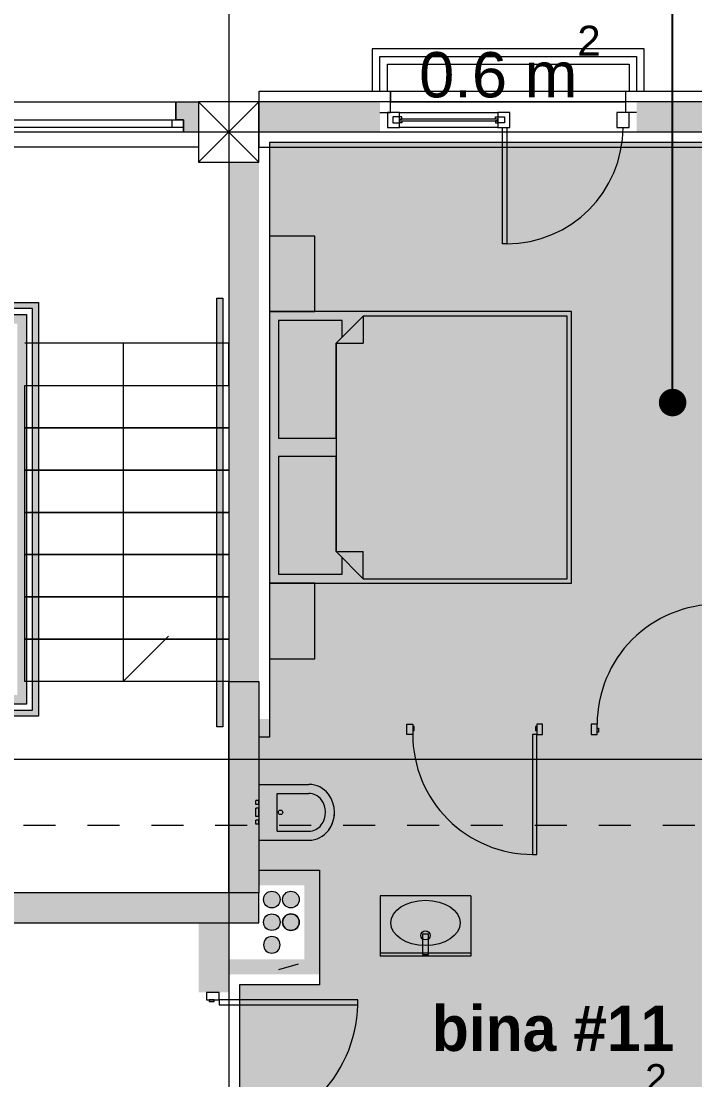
# Model space of a CAD drawing. Header units: millimetres. Extents: x 475159934 to 476245151, y 4620917055 to 4621447368.
# Drawn here: x 475288642 to 475293103, y 4621152927 to 4621159940 of the extents above; entities that cross this region are included whole.
import ezdxf

# ---------------------------------------------------------------- set-up
doc = ezdxf.new("R2010")
doc.units = ezdxf.units.MM
doc.header["$MEASUREMENT"] = 0
doc.linetypes.add('Dashed', pattern=[423.333333, 211.666667, -211.666667])
for name, color, linetype, lineweight in [('0_Pen_No__7_Pen_No__7_Pen_No__7', 7, 'Continuous', 0), ('2D Drafting - General_Pen_No__1_Pen_No__7', 7, 'Continuous', 0), ('2D Drafting - General_Pen_No__1_Pen_No__7_Pen_No__7', 7, 'Continuous', 0), ('2D Drafting - General_Pen_No__250_Pen_No__7_Pen_No__154', 154, 'Continuous', 0), ('2D Drafting - General_Pen_No__250_Pen_No__7_Pen_No__250', 7, 'Continuous', 0), ('2D Drafting - General_Pen_No__250_Pen_No__7_Pen_No__7', 7, 'Continuous', 0), ('2D Drafting - General_Pen_No__7_Pen_No__250', 7, 'Continuous', 0), ('2D Drafting - General_Pen_No__7_Pen_No__7_Pen_No__7', 7, 'Continuous', 0), ('Annotation - Text_Pen_No__7_Pen_No__142', 142, 'Continuous', 0), ('Doors_Pen_No__7_Pen_No__7_Pen_No__7', 7, 'Continuous', 0), ('G-Anno-Nplt_Pen_No__142', 142, 'Continuous', 0), ('G-Anno-Nplt_Pen_No__151', 151, 'Continuous', 0), ('G-Anno-Nplt_Pen_No__250', 7, 'Continuous', 0), ('G-Anno-Nplt_Pen_No__4', 7, 'Continuous', 0), ('G-Anno-Nplt_Pen_No__7', 7, 'Continuous', 0), ('gegmebi_Pen_No__7_Pen_No__7', 7, 'Continuous', 0), ('kar-panjara_Pen_No__7_Pen_No__7_Pen_No__7', 7, 'Continuous', 0), ('New_2D Drafting - General_Pen_No__1', 1, 'Continuous', 0), ('New_2D Drafting - General_Pen_No__2_Pen_No__250', 7, 'Continuous', 0), ('New_2D Drafting - General_Pen_No__4', 7, 'Continuous', 0), ('New_reg_nak_Pen_No__7', 7, 'Continuous', 0), ('New_shenobebi_Pen_No__1', 1, 'Continuous', 0), ('New_shenobebi_Pen_No__7', 7, 'Continuous', 0), ('New_Structural - Bearing_Pen_No__250', 7, 'Continuous', 0), ('shaxtebi da milebi_Pen_No__1_Pen_No__1_Pen_No__1', 1, 'Continuous', 0), ('shaxtebi da milebi_Pen_No__5_Pen_No__5_Pen_No__5', 5, 'Continuous', 0), ('zoma_Pen_No__142', 142, 'Continuous', 0), ('zoma_Pen_No__5_Pen_No__5', 5, 'Continuous', 0)]:
    doc.layers.add(name, color=color, linetype=linetype, lineweight=lineweight)
doc.layers.add('New_Interior - Furniture', color=7, linetype='Continuous')
doc.layers.add('zoma', color=7, linetype='Continuous')
doc.layers.add('New_Interior - Furniture _Pen_No__252', color=7, linetype='Continuous', lineweight=0, true_color=0x666666)
doc.layers.add('shaxtebi da milebi_Pen_No__1_Pen_No__1_Pen_No__252', color=7, linetype='Continuous', lineweight=0, true_color=0x666666)
doc.styles.add('GENERATED_STYLE_1', font='arial.ttf')
doc.styles.add('GENERATED_STYLE_3', font='arial.ttf')
doc.styles.add('GENERATED_STYLE_7', font='')
doc.styles.get('GENERATED_STYLE_7').set_extended_font_data('AcadMtavr', bold=True)
doc.dimstyles.new('GENERATED_STYLE__27', dxfattribs={"dimtxt": 0.18, "dimasz": 364.8, "dimexe": 0.18, "dimexo": 0.0625, "dimgap": 0, "dimtad": 0, "dimtih": 1, "dimtoh": 1, "dimdec": 4, "dimzin": 0, "dimdsep": 46, "dimcen": 0.09, "dimadec": 0, "dimazin": 0, "dimtfac": 1, "dimtdec": 4, "dimtmove": 0, "dimatfit": 3, "dimldrblk": 'ARROWHEAD_11', "dimfxl": 1, "dimtolj": 1, "dimtzin": 0, "dimarcsym": 0})
doc.dimstyles.new('GENERATED_STYLE__3', dxfattribs={"dimtxt": 200, "dimasz": 64.421331, "dimexe": 0.18, "dimexo": 3, "dimgap": 0, "dimtad": 1, "dimtih": 1, "dimtoh": 1, "dimlfac": 0.001, "dimzin": 0, "dimdsep": 46, "dimtxsty": 'GENERATED_STYLE_3', "dimblk": 'ARROWHEAD_2', "dimblk1": 'ARROWHEAD_2', "dimblk2": 'ARROWHEAD_2', "dimcen": 0.09, "dimclrd": 142, "dimclre": 142, "dimclrt": 142, "dimadec": 0, "dimazin": 0, "dimtfac": 1, "dimtdec": 4, "dimtmove": 0, "dimatfit": 3, "dimfxl": 1, "dimtolj": 1, "dimtzin": 0, "dimarcsym": 0})
doc.dimstyles.new('GENERATED_STYLE__6', dxfattribs={"dimtxt": 200, "dimasz": 64.421331, "dimexe": 0.18, "dimexo": 3, "dimgap": 0, "dimtad": 1, "dimlfac": 0.001, "dimzin": 0, "dimdsep": 46, "dimtxsty": 'GENERATED_STYLE_3', "dimblk": 'ARROWHEAD_2', "dimblk1": 'ARROWHEAD_2', "dimblk2": 'ARROWHEAD_2', "dimcen": 0.09, "dimclrd": 142, "dimclre": 142, "dimclrt": 142, "dimadec": 0, "dimazin": 0, "dimtfac": 1, "dimtdec": 4, "dimtmove": 0, "dimatfit": 3, "dimfxl": 1, "dimtolj": 1, "dimtzin": 0, "dimarcsym": 0})

# ---------------------------------------------------------------- blocks, each defined once
blk = doc.blocks.new('Multi-Basin Counter 26')
at = {"layer": 'New_Interior - Furniture _Pen_No__252', "color": 251, "linetype": 'Continuous', "lineweight": 0, "true_color": 0x666666}
for p, q in [((-300, 0), (300, 0)), ((-300, -400), (-300, 0)), ((300, -400), (300, 0)), ((-300, -20), (300, -20)), ((-300, -400), (300, -400))]:
    blk.add_line(p, q, dxfattribs=at)
at = {"layer": 'New_Interior - Furniture _Pen_No__252', "color": 251, "linetype": 'Continuous', "lineweight": 0, "true_color": 0x666666, "flags": 128}
blk.add_lwpolyline([(-20, -145), (20, -145), (20, -10), (-20, -10)], close=True, dxfattribs=at)
at = {"layer": 'New_Interior - Furniture _Pen_No__252', "color": 251, "linetype": 'Continuous', "lineweight": 0, "true_color": 0x666666}
blk.add_circle((0, -137.1895), 30, dxfattribs=at)
blk.add_ellipse((0, -220), major_axis=(230, 0), ratio=0.652173913, dxfattribs=at)
blk = doc.blocks.new('Bidet 26')
at = {"layer": 'New_Interior - Furniture _Pen_No__252', "color": 251, "linetype": 'Continuous', "lineweight": 0, "true_color": 0x666666}
for p, q in [((185, 0), (-185, 0)), ((-78.5, 20), (-74.5, 20)), ((-78.5, 0), (-78.5, 20)), ((-74.5, 20), (-65, 20)), ((-65, 20), (-55.5, 20)), ((-55.5, 20), (-51.5, 20)), ((-51.5, 0), (-51.5, 20)), ((-27, 20), (-19.1, 20)), ((-27, 0), (-27, 20)), ((-19.1, 20), (0, 20)), ((0, 20), (19.1, 20)), ((0, 0), (19.1, 0)), ((19.1, 20), (27, 20)), ((19.1, 0), (27, 0)), ((27, 0), (27, 20)), ((51.5, 20), (55.5, 20)), ((51.5, 0), (51.5, 20)), ((51.5, 0), (55.5, 0)), ((55.5, 20), (65, 20)), ((55.5, 0), (65, 0)), ((65, 20), (74.5, 20)), ((65, 0), (74.5, 0)), ((74.5, 20), (78.5, 20)), ((74.5, 0), (78.5, 0)), ((78.5, 0), (78.5, 20)), ((185, 0), (185, -330)), ((-185, 0), (-185, -330)), ((-78.5, 0), (-74.5, 0)), ((-74.5, 0), (-65, 0)), ((-65, 0), (-55.5, 0)), ((-55.5, 0), (-51.5, 0)), ((-27, 0), (-19.1, 0)), ((-19.1, 0), (0, 0)), ((-125, -120), (-125, -330)), ((-125, -120), (125, -120)), ((125, -120), (125, -330))]:
    blk.add_line(p, q, dxfattribs=at)
blk.add_circle((0, -142.5), 15, dxfattribs=at)
for centre, radius, start, end in [((-22.5, -330), 162.5, 180, 233.1301), ((-22.5, -330), 162.5, 180, 233.1301), ((-22.5, -330), 102.5, 180, 233.1301), ((22.5, -330), 102.5, 306.8699, 0), ((22.5, -330), 162.5, 306.8699, 0), ((0, -300), 140, 233.1301, 306.8699), ((0, -300), 200, 233.1301, 306.8699), ((0, -300), 200, 233.1301, 270)]:
    blk.add_arc(centre, radius, start, end, dxfattribs=at)
blk = doc.blocks.new('Bed Layout 23_4')
at = {"layer": 'New_Interior - Furniture _Pen_No__252', "color": 251, "linetype": 'Continuous', "lineweight": 0, "true_color": 0x666666}
for p, q in [((-900, 0), (-1400, 0)), ((-1400, 0), (-1400, -300)), ((-900, -300), (-900, 0)), ((900, 0), (-900, 0)), ((-900, 0), (-900, -2000)), ((1400, 0), (900, 0)), ((900, 0), (900, -300)), ((900, -2000), (900, 0)), ((1400, -300), (1400, 0)), ((-1400, -300), (-900, -300)), ((900, -300), (1400, -300)), ((-690, -440), (-870, -620)), ((0, -440), (-690, -440)), ((-690, -440), (-690, -620)), ((690, -440), (0, -440)), ((870, -620), (690, -440)), ((690, -440), (690, -620)), ((-870, -620), (-870, -1970)), ((-870, -620), (-690, -620)), ((870, -620), (690, -620)), ((870, -1970), (870, -620)), ((-900, -2000), (900, -2000)), ((-870, -1970), (0, -1970)), ((0, -1970), (870, -1970))]:
    blk.add_line(p, q, dxfattribs=at)
at = {"layer": 'New_Interior - Furniture _Pen_No__252', "color": 251, "linetype": 'Continuous', "lineweight": 0, "true_color": 0x666666, "flags": 128}
for points in [[(-60, -440), (-60, -60), (-840, -60), (-840, -480), (-730, -480), (-690, -440)], [(690, -440), (730, -480), (840, -480), (840, -60), (60, -60), (60, -440)]]:
    blk.add_lwpolyline(points, close=True, dxfattribs=at)
blk = doc.blocks.new('*D885', base_point=(475826095.8, 4621095193.2))
at = {"layer": 'zoma_Pen_No__142', "color": 142, "linetype": 'Continuous', "lineweight": 0, "transparency": 16777216}
for p, q in [((475283341.2, 4621137897.2), (475283292.3, 4621137812.4)), ((475283316.8, 4621137791.2), (475283316.8, 4621137918.4)), ((475289841.2, 4621137897.2), (475289792.3, 4621137812.4)), ((475289816.8, 4621137791.2), (475289816.8, 4621137918.4)), ((475283316.8, 4621137854.8), (475289816.8, 4621137854.8))]:
    blk.add_line(p, q, dxfattribs=at)
at = {"layer": 'zoma_Pen_No__142', "color": 142, "lineweight": 0, "transparency": 16777216, "char_height": 200, "attachment_point": 7, "style": 'GENERATED_STYLE_3'}
for s, insert in [('\\A1;{\\pql;\\fArial|b0|i0|c204|p0;\\W1.000000;6.50}', (475286299.9, 4621137894.8)), ('\\A1;{\\pql;\\fArial|b0|i0|c204|p0;\\W1.000000;0.40}', (475289258.4, 4621137894.8))]:
    blk.add_mtext(s, dxfattribs=dict(at, insert=insert))
blk = doc.blocks.new('ARROWHEAD_2')
at = {"color": 0, "linetype": 'Continuous', "lineweight": 0}
for p, q in [((0, 0), (-1, 0)), ((-0.38, -0.66), (0.38, 0.66))]:
    blk.add_line(p, q, dxfattribs=at)
blk = doc.blocks.new('*D886', base_point=(475826095.8, 4621095193.2))
at = {"layer": 'zoma_Pen_No__142', "color": 142, "linetype": 'Continuous', "lineweight": 0, "transparency": 16777216}
for p, q in [((475289841.2, 4621137897.2), (475289792.3, 4621137812.4)), ((475289816.8, 4621137791.2), (475289816.8, 4621137918.4)), ((475290241.2, 4621137897.2), (475290192.3, 4621137812.4)), ((475290216.8, 4621137791.2), (475290216.8, 4621137918.4)), ((475289816.8, 4621137854.8), (475290216.8, 4621137854.8))]:
    blk.add_line(p, q, dxfattribs=at)
blk = doc.blocks.new('*D887', base_point=(475826095.8, 4621095193.2))
at = {"layer": 'zoma_Pen_No__142', "color": 142, "linetype": 'Continuous', "lineweight": 0, "transparency": 16777216}
for p, q in [((475290241.2, 4621137897.2), (475290192.3, 4621137812.4)), ((475290216.8, 4621137791.2), (475290216.8, 4621137918.4)), ((475296741.2, 4621137897.2), (475296692.3, 4621137812.4)), ((475296716.8, 4621137791.2), (475296716.8, 4621137918.4)), ((475290216.8, 4621137854.8), (475296716.8, 4621137854.8))]:
    blk.add_line(p, q, dxfattribs=at)
at = {"layer": 'zoma_Pen_No__142', "color": 142, "lineweight": 0, "transparency": 16777216, "char_height": 200, "attachment_point": 7, "style": 'GENERATED_STYLE_3'}
for s, insert in [('\\A1;{\\pql;\\fArial|b0|i0|c204|p0;\\W1.000000;6.50}', (475293199.9, 4621137894.8)), ('\\A1;{\\pql;\\fArial|b0|i0|c204|p0;\\W1.000000;0.40}', (475296158.4, 4621137894.8))]:
    blk.add_mtext(s, dxfattribs=dict(at, insert=insert))
blk = doc.blocks.new('*D908', base_point=(475826095.8, 4621095193.2))
at = {"layer": 'zoma_Pen_No__142', "color": 142, "linetype": 'Continuous', "lineweight": 0, "transparency": 16777216}
for p, q in [((475283336.3, 4621161611.3), (475283287.3, 4621161526.6)), ((475283311.8, 4621161505.4), (475283311.8, 4621161632.5)), ((475283311.8, 4621161569), (475289811.8, 4621161569)), ((475289836.3, 4621161611.3), (475289787.3, 4621161526.6)), ((475289811.8, 4621161505.4), (475289811.8, 4621161632.5))]:
    blk.add_line(p, q, dxfattribs=at)
at = {"layer": 'zoma_Pen_No__142', "color": 142, "lineweight": 0, "transparency": 16777216, "char_height": 200, "attachment_point": 7, "style": 'GENERATED_STYLE_3'}
for s, insert in [('\\A1;{\\pql;\\fArial|b0|i0|c204|p0;\\W1.000000;6.50}', (475286294.9, 4621161609)), ('\\A1;{\\pql;\\fArial|b0|i0|c204|p0;\\W1.000000;0.40}', (475289253.5, 4621161609))]:
    blk.add_mtext(s, dxfattribs=dict(at, insert=insert))
blk = doc.blocks.new('*D909', base_point=(475826095.8, 4621095193.2))
at = {"layer": 'zoma_Pen_No__142', "color": 142, "linetype": 'Continuous', "lineweight": 0, "transparency": 16777216}
for p, q in [((475289836.3, 4621161611.3), (475289787.3, 4621161526.6)), ((475289811.8, 4621161505.4), (475289811.8, 4621161632.5)), ((475289811.8, 4621161569), (475290211.8, 4621161569)), ((475290236.3, 4621161611.3), (475290187.3, 4621161526.6)), ((475290211.8, 4621161505.4), (475290211.8, 4621161632.5))]:
    blk.add_line(p, q, dxfattribs=at)
blk = doc.blocks.new('*D910', base_point=(475826095.8, 4621095193.2))
at = {"layer": 'zoma_Pen_No__142', "color": 142, "linetype": 'Continuous', "lineweight": 0, "transparency": 16777216}
for p, q in [((475290236.3, 4621161611.3), (475290187.3, 4621161526.6)), ((475290211.8, 4621161505.4), (475290211.8, 4621161632.5)), ((475290211.8, 4621161569), (475296711.8, 4621161569)), ((475296736.3, 4621161611.3), (475296687.3, 4621161526.6)), ((475296711.8, 4621161505.4), (475296711.8, 4621161632.5))]:
    blk.add_line(p, q, dxfattribs=at)
at = {"layer": 'zoma_Pen_No__142', "color": 142, "lineweight": 0, "transparency": 16777216, "char_height": 200, "attachment_point": 7, "style": 'GENERATED_STYLE_3'}
for s, insert in [('\\A1;{\\pql;\\fArial|b0|i0|c204|p0;\\W1.000000;6.50}', (475293194.9, 4621161609)), ('\\A1;{\\pql;\\fArial|b0|i0|c204|p0;\\W1.000000;0.40}', (475296153.5, 4621161609))]:
    blk.add_mtext(s, dxfattribs=dict(at, insert=insert))
blk = doc.blocks.new('*D968', base_point=(475826095.8, 4621095193.2))
at = {"layer": 'zoma_Pen_No__142', "color": 142, "linetype": 'Continuous', "lineweight": 0, "transparency": 16777216}
for p, q in [((475300055.4, 4621159406.2), (475299928.2, 4621159406.2)), ((475300034.2, 4621159381.7), (475299949.4, 4621159430.6)), ((475299991.8, 4621159406.2), (475299991.8, 4621159447.6)), ((475299991.8, 4621140051.5), (475299991.8, 4621159406.2)), ((475300055.4, 4621140051.5), (475299928.2, 4621140051.5)), ((475299949.4, 4621140076), (475300034.2, 4621140027.1)), ((475299991.8, 4621140010.1), (475299991.8, 4621140051.5))]:
    blk.add_line(p, q, dxfattribs=at)
at = {"layer": 'zoma_Pen_No__142', "color": 142, "lineweight": 0, "transparency": 16777216, "insert": (475299951.8, 4621149385.6), "char_height": 200, "attachment_point": 7, "rotation": 90, "style": 'GENERATED_STYLE_3'}
blk.add_mtext('\\A1;{\\pql;\\fArial|b0|i0|c204|p0;\\W1.000000;19.35}', dxfattribs=at)
blk = doc.blocks.new('*D982', base_point=(475826095.8, 4621095193.2))
at = {"layer": 'zoma_Pen_No__142', "color": 142, "linetype": 'Continuous', "lineweight": 0, "transparency": 16777216}
for p, q in [((475299274.8, 4621159406.2), (475299147.7, 4621159406.2)), ((475299253.6, 4621159381.7), (475299168.8, 4621159430.6)), ((475299211.2, 4621159406.2), (475299211.2, 4621159447.6)), ((475299211.2, 4621159006.2), (475299211.2, 4621159406.2)), ((475299274.8, 4621159006.2), (475299147.7, 4621159006.2)), ((475299168.8, 4621159030.6), (475299253.6, 4621158981.7))]:
    blk.add_line(p, q, dxfattribs=at)
blk = doc.blocks.new('ARROWHEAD_11')
at = {"color": 0, "linetype": 'Continuous', "lineweight": 0}
blk.add_line((0, 0), (-1, 0), dxfattribs=at)
at = {"color": 0, "linetype": 'Continuous', "lineweight": 0, "const_width": 0.25, "flags": 128}
blk.add_lwpolyline([(-0.125, 0, 1), (0.125, 0, 1)], format="xyb", close=True, dxfattribs=at)

msp = doc.modelspace()

# ---------------------------------------------------------------- hatches: boundary and pattern name
at = {"layer": '2D Drafting - General_Pen_No__250_Pen_No__7_Pen_No__154', "linetype": 'Continuous', "lineweight": 0}
for points in [[(475289816.775, 4621159406.167), (475289816.775, 4621159206.004), (475289716.775, 4621159206.004), (475289716.775, 4621159286.051), (475289666.772, 4621159286.051), (475289666.772, 4621159406.167), (475289716.775, 4621159406.167)], [(475290016.775, 4621155566.183), (475290216.775, 4621155566.183), (475290216.775, 4621154166.092), (475290016.775, 4621154166.092)]]:
    msp.add_hatch(color=154, dxfattribs=at).paths.add_polyline_path(points)
at = {"layer": '2D Drafting - General_Pen_No__250_Pen_No__7_Pen_No__7', "linetype": 'Continuous', "lineweight": 0}
for points in [[(475291017.265, 4621159206.003), (475290216.775, 4621159206.003), (475290216.775, 4621159406.003), (475291017.265, 4621159406.003)], [(475293616.304, 4621159205.994), (475292717.266, 4621159205.994), (475292717.266, 4621159405.994), (475293616.304, 4621159405.994)], [(475290216.775, 4621159006.167), (475290216.775, 4621155566.183), (475290016.775, 4621155566.183), (475290016.775, 4621159006.167)], [(475290216.775, 4621155317.028), (475291195.324, 4621155317.028), (475291195.324, 4621155197.028), (475290216.775, 4621155197.028)], [(475292095.324, 4621155317.028), (475292416.864, 4621155317.028), (475292416.864, 4621155197.028), (475292259.946, 4621155197.028), (475292259.946, 4621153626.524), (475290616.775, 4621153626.524), (475290616.775, 4621153746.028), (475292139.946, 4621153746.028), (475292139.946, 4621155197.028), (475292095.324, 4621155197.028)], [(475290216.775, 4621154316.542), (475290616.775, 4621154316.542), (475290616.775, 4621153626.524), (475290016.775, 4621153626.524), (475290016.775, 4621153726.167), (475290516.775, 4621153726.167), (475290516.775, 4621154216.355), (475290216.775, 4621154216.355)], [(475289816.775, 4621153966.092), (475290016.775, 4621153966.092), (475290016.775, 4621153506.167), (475289816.775, 4621153506.167)]]:
    msp.add_hatch(color=7, dxfattribs=at).paths.add_polyline_path(points)
at = {"layer": 'G-Anno-Nplt_Pen_No__151', "linetype": 'Continuous', "lineweight": 0, "true_color": 0x1f2f3f}
msp.add_hatch(color=169, dxfattribs=at).paths.add_polyline_path([(475290086.775, 4621151406.167), (475290016.775, 4621151406.167), (475290016.775, 4621149200.337), (475290086.775, 4621149200.337), (475290086.775, 4621144676.167), (475290286.775, 4621144676.167), (475290286.775, 4621144476.167), (475293546.775, 4621144476.167), (475293546.775, 4621146776.167), (475296846.775, 4621146776.167), (475296846.775, 4621150795.972), (475296446.775, 4621150795.972), (475296446.775, 4621151776.16), (475296646.775, 4621151776.16), (475296646.775, 4621152076.16), (475296846.775, 4621152076.16), (475296846.775, 4621158036.167), (475293349.373, 4621158036.167), (475293349.373, 4621159136.16), (475290286.775, 4621159136.16), (475290286.775, 4621158936.16), (475290286.775, 4621155197.028), (475290216.775, 4621155197.028), (475290216.775, 4621154316.536), (475290616.775, 4621154316.536), (475290616.775, 4621153556.518), (475290086.775, 4621153556.518), (475290086.775, 4621152076.16), (475290286.775, 4621152076.16), (475290286.775, 4621151976.16), (475290806.963, 4621151976.16), (475290806.963, 4621151406.167)])
at = {"layer": 'G-Anno-Nplt_Pen_No__7', "linetype": 'Continuous', "lineweight": 0}
msp.add_hatch(color=7, dxfattribs=at).paths.add_polyline_path([(475287116.775, 4621153966.092), (475290216.775, 4621153966.092), (475290216.775, 4621154166.092), (475287116.775, 4621154166.092)])
at = {"layer": 'New_2D Drafting - General_Pen_No__1', "linetype": 'Continuous', "lineweight": 0}
h = msp.add_hatch(color=1, dxfattribs=at)
h.paths.add_polyline_path([(475288756.775, 4621155336.016), (475288376.775, 4621155336.016), (475288376.775, 4621155466.124), (475288376.775, 4621158076.031), (475288756.775, 4621158076.031)])
h.paths.add_polyline_path([(475288416.775, 4621155376.016), (475288716.775, 4621155376.016), (475288716.775, 4621158036.031), (475288416.775, 4621158036.031)], flags=0)
msp.add_hatch(color=1, dxfattribs=at).paths.add_polyline_path([(475289976.775, 4621155266.124), (475289936.775, 4621155266.124), (475289936.775, 4621158106.124), (475289976.775, 4621158106.124)])
h = msp.add_hatch(color=1, dxfattribs=at)
h.paths.add_polyline_path([(475288676.775, 4621155416.016), (475288456.775, 4621155416.016), (475288456.775, 4621157996.031), (475288676.775, 4621157996.031)])
h.paths.add_polyline_path([(475288616.775, 4621155476.016), (475288616.775, 4621157936.031), (475288516.775, 4621157936.031), (475288516.775, 4621155476.016)], flags=0)
at = {"layer": 'shaxtebi da milebi_Pen_No__1_Pen_No__1_Pen_No__1', "linetype": 'Continuous', "lineweight": 0}
msp.add_hatch(color=1, dxfattribs=at).paths.add_polyline_path([(475290301.775, 4621153876.167, -1), (475290301.775, 4621153766.167, -1)])
at = {"layer": 'shaxtebi da milebi_Pen_No__1_Pen_No__1_Pen_No__252', "linetype": 'Continuous', "lineweight": 0, "true_color": 0x666666}
msp.add_hatch(color=251, dxfattribs=at).paths.add_polyline_path([(475290428.477, 4621154026.167, -1), (475290428.477, 4621153916.167, -1)])
at = {"layer": 'shaxtebi da milebi_Pen_No__5_Pen_No__5_Pen_No__5', "linetype": 'Continuous', "lineweight": 0}
for points in [[(475290301.775, 4621154176.167, -1), (475290301.775, 4621154066.167, -1)], [(475290428.477, 4621154176.167, -1), (475290428.477, 4621154066.167, -1)], [(475290301.775, 4621154026.167, -1), (475290301.775, 4621153916.167, -1)]]:
    msp.add_hatch(color=5, dxfattribs=at).paths.add_polyline_path(points)

# ---------------------------------------------------------------- linework, layer by layer
at = {"layer": '0_Pen_No__7_Pen_No__7_Pen_No__7', "color": 7, "linetype": 'Continuous', "lineweight": 0}
msp.add_line((475290347.041, 4621153656.971), (475290479.217, 4621153695.106), dxfattribs=at)
at = {"layer": '2D Drafting - General_Pen_No__1_Pen_No__7', "color": 7, "linetype": 'Continuous', "lineweight": 0}
for p, q in [((475290216.775, 4621159006.167), (475289816.775, 4621159406.167)), ((475289816.775, 4621159006.167), (475290216.775, 4621159406.167))]:
    msp.add_line(p, q, dxfattribs=at)
at = {"layer": '2D Drafting - General_Pen_No__1_Pen_No__7', "color": 7, "linetype": 'Continuous', "lineweight": 0, "flags": 128}
for points in [[(475289816.775, 4621159106.167), (475283316.775, 4621159106.167), (475283316.775, 4621159406.167), (475289816.775, 4621159406.167)], [(475289816.775, 4621159006.167), (475290216.775, 4621159006.167), (475290216.775, 4621159406.167), (475289816.775, 4621159406.167)], [(475290216.775, 4621159106.167), (475296716.775, 4621159106.167), (475296716.775, 4621159406.167), (475290216.775, 4621159406.167)]]:
    msp.add_lwpolyline(points, close=True, dxfattribs=at)
at = {"layer": '2D Drafting - General_Pen_No__1_Pen_No__7_Pen_No__7', "color": 7, "linetype": 'Continuous', "lineweight": 0}
msp.add_arc((475289978.527, 4621153448.445), 893.239, 268.396194, 358.396194, dxfattribs=at)
at = {"layer": '2D Drafting - General_Pen_No__250_Pen_No__7_Pen_No__250', "color": 7, "linetype": 'Continuous', "lineweight": 0, "flags": 128}
msp.add_lwpolyline([(475290016.775, 4621155566.183), (475290216.775, 4621155566.183), (475290216.775, 4621154166.092), (475290016.775, 4621154166.092)], close=True, dxfattribs=at)
at = {"layer": '2D Drafting - General_Pen_No__250_Pen_No__7_Pen_No__7', "color": 7, "linetype": 'Continuous', "lineweight": 0, "flags": 128}
msp.add_lwpolyline([(475289816.775, 4621159406.167), (475289816.775, 4621159206.004), (475289716.775, 4621159206.004), (475289716.775, 4621159286.051), (475289666.772, 4621159286.051), (475289666.772, 4621159406.167), (475289716.775, 4621159406.167)], close=True, dxfattribs=at)
at = {"layer": '2D Drafting - General_Pen_No__7_Pen_No__250', "color": 7, "linetype": 'Continuous', "lineweight": 0, "flags": 128}
for points in [[(475291017.265, 4621159335.908), (475291087.28, 4621159335.907), (475291087.282, 4621159476.169)], [(475292717.266, 4621159335.959), (475292647.251, 4621159335.959), (475292647.25, 4621159476.221)]]:
    msp.add_lwpolyline(points, dxfattribs=at)
at = {"layer": '2D Drafting - General_Pen_No__7_Pen_No__7_Pen_No__7', "color": 7, "linetype": 'Continuous', "lineweight": 0, "flags": 128}
msp.add_lwpolyline([(475291147.449, 4621159336.01), (475291797.449, 4621159335.982), (475291797.444, 4621159236.043), (475291147.444, 4621159236.071)], close=True, dxfattribs=at)
at = {"layer": '2D Drafting - General_Pen_No__7_Pen_No__7_Pen_No__7', "color": 7, "linetype": 'Continuous', "lineweight": 0}
for centre, radius, start, end in [((475291857.133, 4621159236.03), 770.311, 269.9974687, 359.994289), ((475293250.687, 4621155282.508), 794.311, 89.998516, 180.0001975), ((475292029.148, 4621155214.78), 794.311, 179.9998025, 270.001484)]:
    msp.add_arc(centre, radius, start, end, dxfattribs=at)
at = {"layer": 'Doors_Pen_No__7_Pen_No__7_Pen_No__7', "color": 7, "linetype": 'Continuous', "lineweight": 0, "flags": 128}
for points in [[(475291830.467, 4621159236.031), (475291857.133, 4621159236.03), (475291857.099, 4621158465.719), (475291830.433, 4621158465.72)], [(475291195.324, 4621155282.515), (475291234.835, 4621155282.516), (475291234.837, 4621155214.783), (475291195.326, 4621155214.781)], [(475291243.724, 4621155268.116), (475291234.835, 4621155268.116), (475291234.836, 4621155241.449), (475291243.725, 4621155241.449)], [(475292055.813, 4621155268.114), (475292046.924, 4621155268.114), (475292046.925, 4621155241.447), (475292055.814, 4621155241.447)], [(475292095.324, 4621155282.515), (475292055.813, 4621155282.514), (475292055.815, 4621155214.78), (475292095.326, 4621155214.781)], [(475292416.863, 4621155214.773), (475292456.374, 4621155214.772), (475292456.376, 4621155282.505), (475292416.864, 4621155282.507)], [(475292465.263, 4621155229.172), (475292456.374, 4621155229.172), (475292456.375, 4621155255.839), (475292465.264, 4621155255.839)], [(475292055.815, 4621155214.78), (475292029.148, 4621155214.78), (475292029.168, 4621154420.469), (475292055.835, 4621154420.469)], [(475289868.86, 4621153506.167), (475289868.86, 4621153456.778), (475289953.527, 4621153456.778), (475289953.527, 4621153506.167)], [(475289886.86, 4621153456.778), (475289886.86, 4621153445.667), (475289920.194, 4621153445.667), (475289920.194, 4621153456.778)], [(475289953.527, 4621153456.778), (475289953.527, 4621153423.445), (475290871.416, 4621153423.445), (475290871.416, 4621153456.778)]]:
    msp.add_lwpolyline(points, close=True, dxfattribs=at)
at = {"layer": 'G-Anno-Nplt_Pen_No__250', "color": 7, "linetype": 'Continuous', "lineweight": 0, "flags": 128}
msp.add_lwpolyline([(475287116.775, 4621153966.092), (475290216.775, 4621153966.092), (475290216.775, 4621154166.092), (475287116.775, 4621154166.092)], close=True, dxfattribs=at)
at = {"layer": 'G-Anno-Nplt_Pen_No__4', "color": 7, "linetype": 'Continuous', "lineweight": 0, "flags": 128}
msp.add_lwpolyline([(475292767.266, 4621159755.958), (475290967.266, 4621159755.958), (475290967.266, 4621159475.945), (475291087.274, 4621159475.945), (475291087.274, 4621159406.167), (475292647.252, 4621159406.181), (475292647.252, 4621159475.945), (475292767.266, 4621159475.945)], close=True, dxfattribs=at)
msp.add_lwpolyline([(475293349.373, 4621159136.16), (475290286.775, 4621159136.16), (475290286.775, 4621158936.16), (475290286.775, 4621155197.028), (475290216.775, 4621155197.028), (475290216.775, 4621154316.536), (475290616.775, 4621154316.536), (475290616.775, 4621153556.518), (475290086.775, 4621153556.518), (475290086.775, 4621152076.16), (475290286.775, 4621152076.16), (475290286.775, 4621151976.16), (475290806.963, 4621151976.16), (475290806.963, 4621151406.167), (475290086.775, 4621151406.167), (475290016.775, 4621151406.167), (475290016.775, 4621149200.337), (475290086.775, 4621149200.337), (475290086.775, 4621144676.167), (475290286.775, 4621144676.167), (475290286.775, 4621144476.167), (475293546.775, 4621144476.167)], dxfattribs=at)
at = {"layer": 'gegmebi_Pen_No__7_Pen_No__7', "color": 7, "linetype": 'Continuous', "lineweight": 0, "flags": 128}
for points in [[(475288666.775, 4621157526.124), (475290016.775, 4621157526.124), (475290016.775, 4621157806.124), (475288666.775, 4621157806.124)], [(475289316.775, 4621157806.124), (475289316.775, 4621155566.124), (475289616.775, 4621155866.124)]]:
    msp.add_lwpolyline(points, dxfattribs=at)
for points in [[(475288666.775, 4621157246.124), (475288666.775, 4621157526.124), (475290016.775, 4621157526.124), (475290016.775, 4621157246.124)], [(475288666.775, 4621156966.124), (475288666.775, 4621157246.124), (475290016.775, 4621157246.124), (475290016.775, 4621156966.124)], [(475288666.775, 4621156686.124), (475288666.775, 4621156966.124), (475290016.775, 4621156966.124), (475290016.775, 4621156686.124)], [(475288666.775, 4621156406.124), (475288666.775, 4621156686.124), (475290016.775, 4621156686.124), (475290016.775, 4621156406.124)], [(475288666.775, 4621156126.124), (475288666.775, 4621156406.124), (475290016.775, 4621156406.124), (475290016.775, 4621156126.124)], [(475288666.775, 4621155846.124), (475288666.775, 4621156126.124), (475290016.775, 4621156126.124), (475290016.775, 4621155846.124)], [(475288666.775, 4621155566.124), (475288666.775, 4621155846.124), (475290016.775, 4621155846.124), (475290016.775, 4621155566.124)]]:
    msp.add_lwpolyline(points, close=True, dxfattribs=at)
at = {"layer": 'kar-panjara_Pen_No__7_Pen_No__7_Pen_No__7', "color": 7, "linetype": 'Continuous', "lineweight": 0, "flags": 128}
for points in [[(475291147.449, 4621159336.01), (475291067.449, 4621159336.014), (475291067.444, 4621159236.014), (475291147.444, 4621159236.01)], [(475291877.449, 4621159336.039), (475291797.449, 4621159336.043), (475291797.444, 4621159236.043), (475291877.444, 4621159236.039)], [(475292667.449, 4621159335.961), (475292587.449, 4621159335.965), (475292587.444, 4621159235.965), (475292667.444, 4621159235.961)], [(475291102.446, 4621159266.073), (475291147.446, 4621159266.071), (475291147.446, 4621159281.071), (475291147.447, 4621159291.071), (475291162.447, 4621159291.071), (475291162.448, 4621159306.071), (475291102.448, 4621159306.073)], [(475291147.446, 4621159281.071), (475291797.446, 4621159281.043), (475291797.447, 4621159291.043), (475291147.447, 4621159291.071)], [(475291162.446, 4621159266.071), (475291147.446, 4621159266.071), (475291147.446, 4621159281.071), (475291162.446, 4621159281.071)], [(475291782.446, 4621159266.043), (475291797.446, 4621159266.043), (475291797.446, 4621159281.043), (475291782.446, 4621159281.043)], [(475291842.446, 4621159266.041), (475291797.446, 4621159266.043), (475291797.446, 4621159281.043), (475291797.447, 4621159291.043), (475291782.447, 4621159291.043), (475291782.448, 4621159306.043), (475291842.448, 4621159306.041)]]:
    msp.add_lwpolyline(points, close=True, dxfattribs=at)
at = {"layer": 'New_2D Drafting - General_Pen_No__4', "color": 7, "linetype": 'Continuous', "lineweight": 0, "flags": 128}
for points in [[(475288756.775, 4621155336.016), (475288376.775, 4621155336.016), (475288376.775, 4621155466.124), (475288376.775, 4621158076.031), (475288756.775, 4621158076.031)], [(475289976.775, 4621155266.124), (475289936.775, 4621155266.124), (475289936.775, 4621158106.124), (475289976.775, 4621158106.124)], [(475288416.775, 4621155376.016), (475288716.775, 4621155376.016), (475288716.775, 4621158036.031), (475288416.775, 4621158036.031)], [(475288676.775, 4621155416.016), (475288456.775, 4621155416.016), (475288456.775, 4621157996.031), (475288676.775, 4621157996.031)]]:
    msp.add_lwpolyline(points, close=True, dxfattribs=at)
at = {"layer": 'New_reg_nak_Pen_No__7', "color": 7, "linetype": 'Continuous', "lineweight": 0, "flags": 128}
msp.add_lwpolyline([(475290216.8, 4621159406.166), (475290216.8, 4621159476.166), (475293616.428, 4621159476.166), (475293616.428, 4621159406.167)], dxfattribs=at)
at = {"layer": 'New_shenobebi_Pen_No__1', "color": 1, "linetype": 'Dashed', "lineweight": 0}
msp.add_lwpolyline([(475301569.026, 4621154611.49), (475255555.776, 4621154611.49), (475255555.776, 4621150456.854), (475228397.958, 4621150456.854)], dxfattribs=at)
at = {"layer": 'New_shenobebi_Pen_No__7', "color": 7, "linetype": 'Continuous', "lineweight": 0}
for p, q in [((475291017.266, 4621159705.958), (475292717.266, 4621159705.958)), ((475291017.266, 4621159476.001), (475291017.266, 4621159705.958)), ((475292717.266, 4621159705.958), (475292717.266, 4621159476.001)), ((475291067.266, 4621159655.958), (475292667.266, 4621159655.958)), ((475291067.266, 4621159476.001), (475291067.266, 4621159655.958)), ((475292667.266, 4621159655.958), (475292667.266, 4621159476.001))]:
    msp.add_line(p, q, dxfattribs=at)
at = {"layer": 'New_Structural - Bearing_Pen_No__250', "color": 7, "linetype": 'Continuous', "lineweight": 0}
for p, q in [((475288166.769, 4621159406.004), (475289666.769, 4621159406.051)), ((475289666.769, 4621159406.051), (475289666.772, 4621159286.051)), ((475288191.772, 4621159286.005), (475289641.772, 4621159286.05)), ((475289641.772, 4621159286.05), (475289716.772, 4621159286.052)), ((475289641.774, 4621159236.05), (475289641.772, 4621159286.05)), ((475289666.772, 4621159286.051), (475289716.772, 4621159286.052)), ((475289666.772, 4621159286.051), (475289716.772, 4621159286.052)), ((475289716.772, 4621159286.052), (475289716.774, 4621159236.052)), ((475289716.772, 4621159286.052), (475289716.774, 4621159236.052)), ((475288116.775, 4621159206.003), (475289716.775, 4621159206.052)), ((475289641.774, 4621159236.05), (475288191.774, 4621159236.005)), ((475289716.774, 4621159236.052), (475289641.774, 4621159236.05)), ((475289716.774, 4621159236.052), (475289716.775, 4621159206.052))]:
    msp.add_line(p, q, dxfattribs=at)
at = {"layer": 'shaxtebi da milebi_Pen_No__1_Pen_No__1_Pen_No__1', "color": 1, "linetype": 'Continuous', "lineweight": 0, "flags": 128}
msp.add_lwpolyline([(475290301.775, 4621153876.167, 1), (475290301.775, 4621153766.167, 1)], format="xyb", close=True, dxfattribs=at)
at = {"layer": 'shaxtebi da milebi_Pen_No__1_Pen_No__1_Pen_No__252', "color": 251, "linetype": 'Continuous', "lineweight": 0, "true_color": 0x666666, "flags": 128}
for points in [[(475290428.477, 4621154026.167, -1), (475290428.477, 4621153916.167, -1)], [(475290428.477, 4621154026.167, 1), (475290428.477, 4621153916.167, 1)]]:
    msp.add_lwpolyline(points, format="xyb", close=True, dxfattribs=at)
at = {"layer": 'shaxtebi da milebi_Pen_No__5_Pen_No__5_Pen_No__5', "color": 5, "linetype": 'Continuous', "lineweight": 0, "flags": 128}
for points in [[(475290301.775, 4621154176.167, -1), (475290301.775, 4621154066.167, -1)], [(475290428.477, 4621154176.167, -1), (475290428.477, 4621154066.167, -1)], [(475290301.775, 4621154026.167, -1), (475290301.775, 4621153916.167, -1)]]:
    msp.add_lwpolyline(points, format="xyb", close=True, dxfattribs=at)
at = {"layer": 'zoma_Pen_No__5_Pen_No__5', "color": 5, "linetype": 'Continuous', "lineweight": 0}
for p, q in [((475290016.775, 4621162687.143), (475290016.775, 4621134452.213)), ((475229336.224, 4621159206.16), (475300763.831, 4621159206.16)), ((475229336.224, 4621155051.525), (475300763.831, 4621155051.525))]:
    msp.add_line(p, q, dxfattribs=at)

# ---------------------------------------------------------------- block references
at = {"layer": 'New_Interior - Furniture', "color": 1, "linetype": 'Continuous', "lineweight": 0, "zscale": 1000}
for name, p, rotation in [('Bed Layout 23_4', (475290286.775, 4621157116.77), 90), ('Bidet 26', (475290216.775, 4621154699.215), 90), ('Multi-Basin Counter 26', (475291319.502, 4621153746.028), 180)]:
    msp.add_blockref(name, p, dxfattribs=dict(at, rotation=rotation))

# ---------------------------------------------------------------- texts
at = {"layer": 'Annotation - Text_Pen_No__7_Pen_No__142', "color": 142, "linetype": 'Continuous', "lineweight": 0, "insert": (475292163.902, 4621153417.972), "char_height": 300, "attachment_point": 2, "style": 'GENERATED_STYLE_7'}
msp.add_mtext('\\A1;{\\pqc;\\fAcadMtavr|b1|i0|c0|p0;\\W1.000000;bina #\\fAcadMtavr|b1|i0|c0|p0;\\W1.000000;11}', dxfattribs=at)
at = {"layer": 'G-Anno-Nplt_Pen_No__142', "color": 142, "lineweight": 0, "insert": (475291578.668, 4621152583.445), "char_height": 280, "attachment_point": 7, "style": 'GENERATED_STYLE_1'}
msp.add_mtext('{\\fArial|b0|i0|c204|p0;85.6 m{\\H0.66x;\\S2^  ;}}', dxfattribs=at)
at = {"layer": 'G-Anno-Nplt_Pen_No__7', "color": 7, "lineweight": 0, "insert": (475291277.266, 4621159431.062), "char_height": 300, "attachment_point": 7, "style": 'GENERATED_STYLE_1'}
msp.add_mtext('{\\fArial|b0|i0|c204|p0;0.6 m{\\H0.66x;\\S2^  ;}}', dxfattribs=at)

# ---------------------------------------------------------------- dimensions: what is measured, and where the dimension line sits
at = {"layer": 'zoma', "color": 142, "linetype": 'Continuous', "lineweight": 0}
for base, p1, p2, picture, middle in [((475289811.8, 4621161568.965), (475283311.8, 4621156884.47), (475289811.8, 4621156884.47), '*D908', (475286553.796, 4621161708.965)), ((475296711.8, 4621161568.965), (475290211.8, 4621156884.47), (475296711.8, 4621156884.47), '*D910', (475293453.796, 4621161708.965)), ((475290211.8, 4621161568.965), (475289811.8, 4621156884.47), (475290211.8, 4621156884.47), '*D909', (475289512.379, 4621161708.965)), ((475289816.774, 4621137854.781), (475283316.774, 4621155105.147), (475289816.774, 4621155105.147), '*D885', (475286558.77, 4621137994.781)), ((475290216.774, 4621137854.781), (475289816.774, 4621155105.147), (475290216.774, 4621155105.147), '*D886', (475289517.353, 4621137994.781)), ((475296716.774, 4621137854.781), (475290216.774, 4621155105.147), (475296716.774, 4621155105.147), '*D887', (475293458.77, 4621137994.781))]:
    dim = msp.add_linear_dim(base=base, p1=p1, p2=p2, dimstyle='GENERATED_STYLE__3', dxfattribs=at)
    dim.commit()
    dim.dimension.update_dxf_attribs({"geometry": picture, "text_midpoint": middle, "dimtype": 160})
for base, p1, picture, middle in [((475299991.81, 4621159406.159), (475233700.384, 4621140051.524), '*D968', (475299851.81, 4621149720.668)), ((475299211.225, 4621159406.159), (475297124.343, 4621159006.167), '*D982', (475299071.225, 4621158706.746))]:
    dim = msp.add_linear_dim(base=base, p1=p1, p2=(475255415.89, 4621159406.159), angle=90, dimstyle='GENERATED_STYLE__6', dxfattribs=at)
    dim.commit()
    dim.dimension.update_dxf_attribs({"geometry": picture, "text_midpoint": middle, "dimtype": 160, "text_rotation": 90})

# ---------------------------------------------------------------- leaders
at = {"layer": 'New_2D Drafting - General_Pen_No__2_Pen_No__250', "color": 7, "linetype": 'Continuous', "lineweight": 0, "annotation_type": 0, "has_hookline": 1, "hookline_direction": 0, "text_width": 1944.787}
msp.add_leader([(475292955.862, 4621157413.743), (475292955.862, 4621163328.41), (475293955.862, 4621163279.347)], dimstyle='GENERATED_STYLE__27', dxfattribs=at)

doc.saveas('drawing.dxf')
